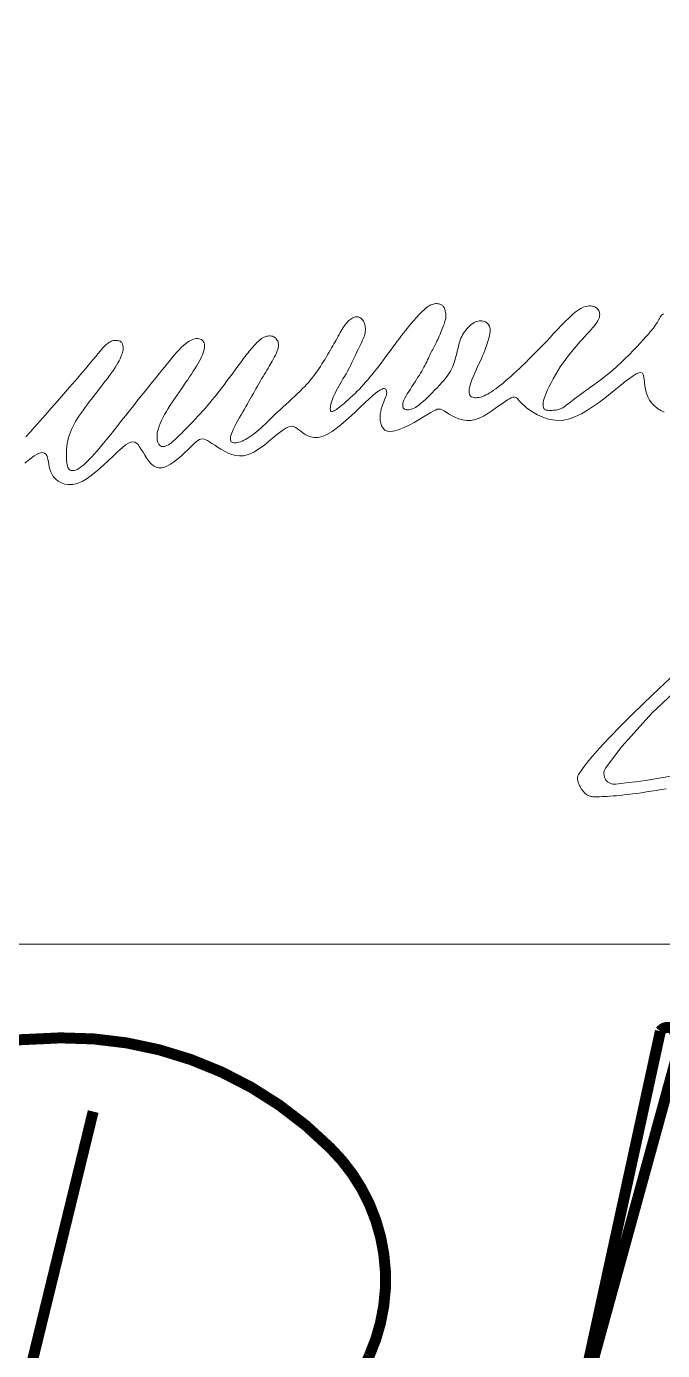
# Model space of a CAD drawing. Header units: millimetres. Extents: x 0 to 571985, y 0 to 2066666.
# Drawn here: x 568794.93 to 568798.95, y 2064818.01 to 2064826.38 of the extents above; entities that cross this region are included whole.
import ezdxf
from ezdxf.xclip import XClip

# ---------------------------------------------------------------- set-up
doc = ezdxf.new("R2010")
doc.units = ezdxf.units.MM
for name, pattern in [('ACAD_ISO10W100', [18.5, 12, -3, 0.5, -3]), ('CENTER', [3, 1.5, -0.5, 0.5, -0.5]), ('CENTER2', [1.125, 0.75, -0.125, 0.125, -0.125]), ('HIDDEN', [0.75, 0.5, -0.25]), ('Xref Grid A16$0$CENTER2', [1.125, 0.75, -0.125, 0.125, -0.125])]:
    doc.linetypes.add(name, pattern=pattern)
for name, color, linetype, lineweight in [('A-DIM', 251, 'Continuous', 15), ('A-KY HIEU', 34, 'Continuous', 20), ('A-TEXT', 7, 'Continuous', 18), ('boDnv', 54, 'Continuous', 25), ('E- RANH GIOI', 1, 'CENTER', 13)]:
    doc.layers.add(name, color=color, linetype=linetype, lineweight=lineweight)
for name, color, linetype in [('BoThamCo', 94, 'Continuous'), ('CDC.01.AXIS', 160, 'CENTER2'), ('ChiaLo', 128, 'CENTER'), ('datOlienke', 42, 'Continuous'), ('LogDg', 7, 'Continuous'), ('LoLK', 6, 'Continuous'), ('RANHGIOI', 2, 'HIDDEN'), ('TimDg', 222, 'Continuous'), ('ViaHeS', 32, 'Continuous'), ('Xref Grid A16$0$01.AXIS', 160, 'Xref Grid A16$0$CENTER2')]:
    doc.layers.add(name, color=color, linetype=linetype)
doc.styles.add('rms', font='romans.shx', dxfattribs={"width": 0.7, "bigfont": 'vns.shx'})
doc.linetypes.add('ADL', pattern='A,0.125,-0.15,["++",rms,S=0.5,R=0,X=0,Y=-0.2245],-1.35,1.125', length=2.75)

# ---------------------------------------------------------------- blocks, each defined once
blk = doc.blocks.new('dangquang')
for points in [[(-5.728, 0.907), (-5.655, 0.967), (-5.593, 1.012), (-5.543, 1.041), (-5.502, 1.057), (-5.47, 1.061), (-5.445, 1.054), (-5.427, 1.039), (-5.413, 1.018), (-5.403, 0.991), (-5.396, 0.961), (-5.389, 0.928), (-5.383, 0.893), (-5.376, 0.856), (-5.366, 0.819), (-5.353, 0.782), (-5.335, 0.745), (-5.312, 0.71), (-5.282, 0.676), (-5.245, 0.647), (-5.201, 0.622), (-5.152, 0.605), (-5.097, 0.597), (-5.036, 0.599), (-4.971, 0.614), (-4.901, 0.642), (-4.826, 0.686), (-4.749, 0.742), (-4.671, 0.807), (-4.593, 0.876), (-4.518, 0.947), (-4.447, 1.015), (-4.381, 1.077), (-4.323, 1.13), (-4.273, 1.17), (-4.231, 1.198), (-4.195, 1.213), (-4.164, 1.218), (-4.138, 1.213), (-4.113, 1.198), (-4.091, 1.175), (-4.068, 1.144), (-4.044, 1.107), (-4.018, 1.065), (-3.992, 1.021), (-3.963, 0.976), (-3.933, 0.935), (-3.9, 0.898), (-3.866, 0.868), (-3.829, 0.847), (-3.79, 0.838), (-3.749, 0.839), (-3.706, 0.849), (-3.663, 0.867), (-3.619, 0.892), (-3.576, 0.921), (-3.533, 0.954), (-3.491, 0.989), (-3.451, 1.025), (-3.413, 1.061), (-3.377, 1.097), (-3.343, 1.131), (-3.31, 1.162), (-3.28, 1.19), (-3.252, 1.214), (-3.226, 1.233), (-3.203, 1.247), (-3.18, 1.254), (-3.158, 1.257), (-3.136, 1.254), (-3.112, 1.246), (-3.085, 1.233), (-3.056, 1.216), (-3.021, 1.193), (-2.982, 1.167), (-2.939, 1.138), (-2.891, 1.108), (-2.841, 1.079), (-2.788, 1.054), (-2.733, 1.033), (-2.677, 1.018), (-2.622, 1.012), (-2.567, 1.015), (-2.512, 1.028), (-2.458, 1.047), (-2.406, 1.073), (-2.355, 1.104), (-2.305, 1.138), (-2.257, 1.174), (-2.211, 1.211), (-2.167, 1.247), (-2.126, 1.282), (-2.086, 1.315), (-2.049, 1.345), (-2.014, 1.372), (-1.982, 1.396), (-1.952, 1.415), (-1.924, 1.428), (-1.899, 1.437), (-1.876, 1.44), (-1.855, 1.438), (-1.833, 1.432), (-1.811, 1.421), (-1.788, 1.407), (-1.764, 1.39), (-1.736, 1.369), (-1.706, 1.346), (-1.671, 1.323), (-1.633, 1.303), (-1.589, 1.287), (-1.54, 1.278), (-1.486, 1.279), (-1.425, 1.293), (-1.357, 1.321), (-1.283, 1.365), (-1.204, 1.422), (-1.122, 1.489), (-1.039, 1.562), (-0.958, 1.637), (-0.88, 1.711), (-0.809, 1.779), (-0.745, 1.839), (-0.692, 1.887), (-0.648, 1.924), (-0.612, 1.951), (-0.583, 1.969), (-0.56, 1.98), (-0.542, 1.985), (-0.528, 1.985), (-0.517, 1.981), (-0.508, 1.975), (-0.501, 1.967), (-0.496, 1.956), (-0.493, 1.943), (-0.492, 1.928), (-0.493, 1.911), (-0.497, 1.892), (-0.504, 1.871), (-0.513, 1.847), (-0.524, 1.821), (-0.536, 1.793), (-0.548, 1.763), (-0.56, 1.73), (-0.571, 1.694), (-0.579, 1.656), (-0.585, 1.615), (-0.588, 1.572), (-0.586, 1.528), (-0.579, 1.485), (-0.566, 1.446), (-0.546, 1.412), (-0.518, 1.386), (-0.481, 1.37), (-0.434, 1.365), (-0.377, 1.374), (-0.311, 1.394), (-0.241, 1.423), (-0.168, 1.458), (-0.095, 1.497), (-0.024, 1.537), (0.041, 1.576), (0.097, 1.61), (0.144, 1.639), (0.182, 1.661), (0.213, 1.676), (0.239, 1.686), (0.263, 1.689), (0.286, 1.686), (0.31, 1.677), (0.339, 1.662), (0.372, 1.642), (0.411, 1.618), (0.454, 1.593), (0.502, 1.569), (0.553, 1.547), (0.608, 1.532), (0.665, 1.523), (0.725, 1.524), (0.786, 1.537), (0.848, 1.559), (0.91, 1.589), (0.971, 1.624), (1.029, 1.662), (1.084, 1.701), (1.136, 1.739), (1.182, 1.772), (1.222, 1.801), (1.256, 1.823), (1.285, 1.84), (1.31, 1.853), (1.331, 1.86), (1.349, 1.864), (1.364, 1.863), (1.377, 1.859), (1.388, 1.852), (1.399, 1.842), (1.411, 1.828), (1.426, 1.811), (1.444, 1.791), (1.467, 1.767), (1.496, 1.74), (1.532, 1.709), (1.577, 1.675), (1.63, 1.64), (1.691, 1.606), (1.757, 1.575), (1.829, 1.55), (1.906, 1.533), (1.986, 1.525), (2.069, 1.53), (2.154, 1.549), (2.241, 1.581), (2.328, 1.623), (2.415, 1.673), (2.502, 1.73), (2.586, 1.79), (2.669, 1.853), (2.748, 1.916), (2.824, 1.977), (2.895, 2.035), (2.96, 2.087), (3.02, 2.133), (3.074, 2.171), (3.12, 2.199), (3.158, 2.216), (3.187, 2.22), (3.208, 2.211), (3.221, 2.19), (3.229, 2.158), (3.234, 2.118), (3.238, 2.073), (3.243, 2.023), (3.251, 1.971), (3.265, 1.919), (3.285, 1.868), (3.312, 1.82), (3.345, 1.776), (3.384, 1.735), (3.427, 1.699), (3.474, 1.668), (3.524, 1.643)], [(3.691, -2.128), (3.446, -2.358), (3.227, -2.568), (3.036, -2.754), (2.876, -2.914), (2.744, -3.049), (2.637, -3.162), (2.551, -3.256), (2.485, -3.332), (2.434, -3.393), (2.394, -3.443), (2.364, -3.483), (2.339, -3.517), (2.32, -3.544), (2.305, -3.566), (2.293, -3.583), (2.285, -3.598), (2.279, -3.609), (2.275, -3.619), (2.272, -3.627), (2.27, -3.635), (2.269, -3.643), (2.269, -3.651), (2.269, -3.659), (2.27, -3.667), (2.271, -3.675), (2.272, -3.684), (2.274, -3.692), (2.277, -3.702), (2.28, -3.711), (2.283, -3.721), (2.287, -3.732), (2.291, -3.742), (2.295, -3.752), (2.3, -3.763), (2.305, -3.773), (2.31, -3.783), (2.316, -3.793), (2.322, -3.803), (2.328, -3.812), (2.335, -3.822), (2.342, -3.831), (2.35, -3.84), (2.358, -3.849), (2.366, -3.858), (2.375, -3.867), (2.384, -3.876), (2.394, -3.884), (2.404, -3.891), (2.415, -3.898), (2.427, -3.904), (2.439, -3.909), (2.451, -3.913), (2.465, -3.916), (2.48, -3.918), (2.496, -3.919), (2.515, -3.92), (2.537, -3.92), (2.561, -3.92), (2.589, -3.919), (2.621, -3.918), (2.656, -3.917), (2.696, -3.915), (2.738, -3.912), (2.785, -3.909), (2.834, -3.905), (2.887, -3.9), (2.944, -3.894), (3.003, -3.888), (3.065, -3.88), (3.13, -3.871), (3.197, -3.861), (3.265, -3.851), (3.335, -3.84), (3.406, -3.828), (3.478, -3.816), (3.551, -3.804)], [(3.511, 3.07), (3.497, 3.059), (3.484, 3.047), (3.473, 3.033), (3.463, 3.018), (3.453, 3.002), (3.444, 2.985), (3.434, 2.967), (3.424, 2.947), (3.412, 2.927), (3.399, 2.907), (3.384, 2.885), (3.367, 2.861), (3.346, 2.834), (3.321, 2.805), (3.293, 2.771), (3.259, 2.734), (3.221, 2.691), (3.177, 2.643), (3.128, 2.591), (3.075, 2.536), (3.019, 2.479), (2.96, 2.421), (2.901, 2.363), (2.84, 2.308), (2.781, 2.254), (2.722, 2.205), (2.666, 2.159), (2.61, 2.117), (2.557, 2.077), (2.507, 2.041), (2.458, 2.006), (2.412, 1.974), (2.369, 1.944), (2.33, 1.915), (2.293, 1.888), (2.259, 1.862), (2.227, 1.837), (2.198, 1.815), (2.172, 1.794), (2.148, 1.776), (2.126, 1.759), (2.107, 1.744), (2.089, 1.731), (2.072, 1.719), (2.056, 1.709), (2.041, 1.701), (2.025, 1.694), (2.01, 1.688), (1.994, 1.683), (1.976, 1.679), (1.958, 1.676), (1.94, 1.674), (1.921, 1.672), (1.903, 1.671), (1.885, 1.671), (1.868, 1.671), (1.852, 1.671), (1.837, 1.672), (1.824, 1.673), (1.812, 1.676), (1.802, 1.679), (1.793, 1.684), (1.786, 1.691), (1.78, 1.7), (1.775, 1.711), (1.772, 1.725), (1.77, 1.742), (1.771, 1.762), (1.774, 1.786), (1.779, 1.813), (1.788, 1.845), (1.8, 1.881), (1.816, 1.922), (1.835, 1.967), (1.859, 2.017), (1.886, 2.07), (1.915, 2.126), (1.948, 2.183), (1.983, 2.241), (2.02, 2.299), (2.059, 2.357), (2.099, 2.413), (2.14, 2.467), (2.182, 2.519), (2.223, 2.569), (2.264, 2.616), (2.304, 2.661), (2.341, 2.703), (2.377, 2.742), (2.41, 2.778), (2.44, 2.812), (2.467, 2.842), (2.492, 2.87), (2.513, 2.896), (2.532, 2.921), (2.548, 2.943), (2.562, 2.965), (2.572, 2.985), (2.58, 3.004), (2.586, 3.022), (2.589, 3.039), (2.59, 3.056), (2.589, 3.071), (2.586, 3.086), (2.581, 3.1), (2.575, 3.114), (2.567, 3.127), (2.558, 3.139), (2.547, 3.15), (2.534, 3.159), (2.519, 3.168), (2.502, 3.175), (2.483, 3.18), (2.461, 3.183), (2.438, 3.183), (2.412, 3.18), (2.383, 3.174), (2.351, 3.162), (2.316, 3.144), (2.278, 3.121), (2.236, 3.09), (2.19, 3.052), (2.141, 3.007), (2.09, 2.956), (2.037, 2.902), (1.983, 2.845), (1.928, 2.786), (1.873, 2.727), (1.818, 2.669), (1.765, 2.613), (1.714, 2.559), (1.663, 2.507), (1.614, 2.458), (1.566, 2.41), (1.519, 2.364), (1.473, 2.32), (1.428, 2.278), (1.385, 2.237), (1.343, 2.198), (1.302, 2.161), (1.262, 2.126), (1.224, 2.093), (1.187, 2.062), (1.152, 2.034), (1.118, 2.007), (1.086, 1.983), (1.055, 1.961), (1.025, 1.941), (0.997, 1.923), (0.97, 1.907), (0.944, 1.894), (0.918, 1.882), (0.893, 1.872), (0.869, 1.864), (0.846, 1.859), (0.823, 1.855), (0.802, 1.853), (0.782, 1.853), (0.764, 1.856), (0.748, 1.861), (0.733, 1.868), (0.722, 1.878), (0.712, 1.891), (0.705, 1.906), (0.701, 1.925), (0.7, 1.946), (0.701, 1.972), (0.707, 2.001), (0.715, 2.034), (0.727, 2.071), (0.741, 2.111), (0.759, 2.154), (0.777, 2.199), (0.797, 2.245), (0.818, 2.291), (0.838, 2.336), (0.858, 2.38), (0.877, 2.422), (0.894, 2.462), (0.911, 2.501), (0.926, 2.537), (0.939, 2.572), (0.952, 2.606), (0.963, 2.638), (0.973, 2.669), (0.982, 2.699), (0.99, 2.728), (0.996, 2.755), (1, 2.781), (1.003, 2.806), (1.004, 2.829), (1.003, 2.851), (0.999, 2.871), (0.993, 2.889), (0.985, 2.905), (0.975, 2.919), (0.963, 2.932), (0.95, 2.942), (0.935, 2.951), (0.919, 2.958), (0.903, 2.963), (0.886, 2.966), (0.868, 2.968), (0.849, 2.967), (0.831, 2.964), (0.811, 2.959), (0.792, 2.951), (0.772, 2.941), (0.752, 2.929), (0.731, 2.913), (0.711, 2.896), (0.691, 2.876), (0.672, 2.855), (0.653, 2.833), (0.636, 2.81), (0.62, 2.786), (0.606, 2.762), (0.593, 2.738), (0.582, 2.714), (0.573, 2.691), (0.565, 2.667), (0.558, 2.644), (0.552, 2.62), (0.546, 2.596), (0.54, 2.572), (0.534, 2.548), (0.528, 2.524), (0.522, 2.499), (0.516, 2.474), (0.509, 2.449), (0.502, 2.424), (0.495, 2.399), (0.487, 2.373), (0.478, 2.348), (0.469, 2.322), (0.458, 2.295), (0.445, 2.268), (0.43, 2.239), (0.412, 2.21), (0.391, 2.178), (0.367, 2.145), (0.338, 2.11), (0.307, 2.073), (0.273, 2.036), (0.238, 1.998), (0.201, 1.961), (0.166, 1.925), (0.131, 1.891), (0.098, 1.859), (0.067, 1.83), (0.039, 1.804), (0.013, 1.781), (-0.012, 1.76), (-0.034, 1.742), (-0.056, 1.727), (-0.077, 1.713), (-0.097, 1.702), (-0.117, 1.693), (-0.137, 1.687), (-0.155, 1.682), (-0.173, 1.679), (-0.19, 1.679), (-0.206, 1.68), (-0.22, 1.684), (-0.233, 1.69), (-0.243, 1.697), (-0.252, 1.707), (-0.258, 1.72), (-0.261, 1.735), (-0.261, 1.752), (-0.259, 1.772), (-0.253, 1.794), (-0.243, 1.82), (-0.23, 1.848), (-0.213, 1.879), (-0.194, 1.911), (-0.173, 1.945), (-0.15, 1.98), (-0.127, 2.015), (-0.104, 2.05), (-0.081, 2.084), (-0.06, 2.117), (-0.04, 2.149), (-0.02, 2.18), (-0.002, 2.21), (0.015, 2.239), (0.031, 2.267), (0.046, 2.295), (0.06, 2.322), (0.074, 2.348), (0.087, 2.375), (0.099, 2.4), (0.111, 2.425), (0.122, 2.449), (0.133, 2.472), (0.143, 2.494), (0.153, 2.514), (0.163, 2.534), (0.173, 2.553), (0.183, 2.572), (0.193, 2.59), (0.204, 2.609), (0.214, 2.629), (0.224, 2.649), (0.235, 2.672), (0.246, 2.696), (0.257, 2.721), (0.269, 2.747), (0.28, 2.774), (0.291, 2.801), (0.302, 2.827), (0.312, 2.853), (0.322, 2.876), (0.33, 2.899), (0.338, 2.919), (0.345, 2.938), (0.351, 2.957), (0.356, 2.974), (0.36, 2.99), (0.363, 3.007), (0.365, 3.023), (0.365, 3.039), (0.364, 3.056), (0.362, 3.072), (0.36, 3.088), (0.356, 3.103), (0.352, 3.118), (0.347, 3.132), (0.342, 3.145), (0.337, 3.157), (0.331, 3.167), (0.324, 3.177), (0.317, 3.185), (0.308, 3.193), (0.299, 3.199), (0.288, 3.204), (0.276, 3.208), (0.263, 3.212), (0.249, 3.214), (0.233, 3.215), (0.217, 3.215), (0.2, 3.213), (0.183, 3.21), (0.165, 3.205), (0.148, 3.198), (0.131, 3.19), (0.114, 3.179), (0.097, 3.167), (0.08, 3.154), (0.062, 3.139), (0.045, 3.123), (0.027, 3.106), (0.008, 3.087), (-0.011, 3.068), (-0.031, 3.048), (-0.051, 3.026), (-0.073, 3.003), (-0.095, 2.978), (-0.118, 2.952), (-0.142, 2.924), (-0.167, 2.894), (-0.193, 2.861), (-0.22, 2.827), (-0.249, 2.79), (-0.278, 2.752), (-0.308, 2.712), (-0.339, 2.671), (-0.371, 2.628), (-0.403, 2.584), (-0.437, 2.539), (-0.471, 2.494), (-0.505, 2.448), (-0.54, 2.402), (-0.574, 2.356), (-0.608, 2.312), (-0.642, 2.269), (-0.675, 2.227), (-0.706, 2.187), (-0.737, 2.149), (-0.767, 2.113), (-0.797, 2.078), (-0.827, 2.044), (-0.857, 2.012), (-0.887, 1.98), (-0.918, 1.948), (-0.949, 1.917), (-0.981, 1.887), (-1.014, 1.857), (-1.045, 1.829), (-1.076, 1.802), (-1.105, 1.776), (-1.133, 1.753), (-1.159, 1.732), (-1.182, 1.713), (-1.203, 1.697), (-1.221, 1.684), (-1.238, 1.672), (-1.252, 1.664), (-1.265, 1.658), (-1.276, 1.654), (-1.285, 1.654), (-1.293, 1.655), (-1.299, 1.659), (-1.304, 1.666), (-1.308, 1.675), (-1.309, 1.687), (-1.31, 1.701), (-1.308, 1.718), (-1.305, 1.736), (-1.301, 1.757), (-1.294, 1.78), (-1.287, 1.805), (-1.277, 1.832), (-1.266, 1.861), (-1.253, 1.89), (-1.239, 1.921), (-1.223, 1.953), (-1.206, 1.986), (-1.187, 2.019), (-1.167, 2.053), (-1.146, 2.089), (-1.125, 2.125), (-1.103, 2.162), (-1.081, 2.2), (-1.06, 2.24), (-1.038, 2.28), (-1.017, 2.321), (-0.997, 2.362), (-0.978, 2.402), (-0.959, 2.442), (-0.94, 2.48), (-0.923, 2.517), (-0.907, 2.551), (-0.891, 2.582), (-0.877, 2.611), (-0.864, 2.637), (-0.851, 2.662), (-0.841, 2.685), (-0.831, 2.707), (-0.822, 2.729), (-0.815, 2.75), (-0.81, 2.771), (-0.805, 2.792), (-0.803, 2.813), (-0.801, 2.833), (-0.801, 2.854), (-0.802, 2.873), (-0.805, 2.892), (-0.809, 2.91), (-0.814, 2.928), (-0.821, 2.944), (-0.829, 2.96), (-0.838, 2.974), (-0.848, 2.987), (-0.858, 2.998), (-0.869, 3.007), (-0.881, 3.014), (-0.893, 3.02), (-0.906, 3.023), (-0.919, 3.025), (-0.932, 3.024), (-0.945, 3.023), (-0.958, 3.019), (-0.972, 3.014), (-0.985, 3.008), (-0.999, 3.001), (-1.012, 2.992), (-1.026, 2.982), (-1.04, 2.971), (-1.053, 2.958), (-1.067, 2.943), (-1.081, 2.927), (-1.095, 2.909), (-1.109, 2.889), (-1.123, 2.868), (-1.137, 2.845), (-1.151, 2.821), (-1.166, 2.796), (-1.18, 2.77), (-1.195, 2.743), (-1.21, 2.716), (-1.225, 2.689), (-1.24, 2.661), (-1.256, 2.633), (-1.272, 2.605), (-1.289, 2.575), (-1.306, 2.545), (-1.324, 2.514), (-1.344, 2.482), (-1.364, 2.448), (-1.385, 2.413), (-1.407, 2.378), (-1.429, 2.343), (-1.452, 2.307), (-1.475, 2.272), (-1.499, 2.238), (-1.522, 2.204), (-1.546, 2.172), (-1.57, 2.141), (-1.594, 2.111), (-1.62, 2.08), (-1.648, 2.049), (-1.677, 2.018), (-1.709, 1.985), (-1.744, 1.95), (-1.783, 1.914), (-1.823, 1.875), (-1.866, 1.836), (-1.91, 1.796), (-1.954, 1.755), (-1.998, 1.715), (-2.041, 1.676), (-2.081, 1.638), (-2.12, 1.601), (-2.156, 1.566), (-2.19, 1.533), (-2.222, 1.501), (-2.253, 1.471), (-2.283, 1.442), (-2.313, 1.415), (-2.341, 1.389), (-2.37, 1.365), (-2.399, 1.342), (-2.427, 1.32), (-2.455, 1.301), (-2.483, 1.282), (-2.51, 1.266), (-2.536, 1.251), (-2.561, 1.238), (-2.586, 1.227), (-2.609, 1.217), (-2.631, 1.21), (-2.652, 1.205), (-2.671, 1.201), (-2.689, 1.2), (-2.705, 1.201), (-2.719, 1.204), (-2.731, 1.21), (-2.741, 1.218), (-2.748, 1.229), (-2.753, 1.243), (-2.754, 1.26), (-2.753, 1.281), (-2.747, 1.305), (-2.739, 1.333), (-2.726, 1.366), (-2.709, 1.402), (-2.69, 1.441), (-2.669, 1.481), (-2.646, 1.523), (-2.623, 1.566), (-2.599, 1.608), (-2.575, 1.65), (-2.552, 1.69), (-2.53, 1.728), (-2.509, 1.766), (-2.488, 1.803), (-2.467, 1.839), (-2.447, 1.874), (-2.426, 1.91), (-2.406, 1.946), (-2.385, 1.982), (-2.364, 2.019), (-2.343, 2.055), (-2.322, 2.091), (-2.302, 2.126), (-2.282, 2.16), (-2.262, 2.194), (-2.244, 2.225), (-2.226, 2.255), (-2.209, 2.283), (-2.194, 2.31), (-2.179, 2.335), (-2.165, 2.359), (-2.152, 2.381), (-2.14, 2.402), (-2.129, 2.421), (-2.119, 2.439), (-2.11, 2.456), (-2.102, 2.472), (-2.094, 2.487), (-2.087, 2.502), (-2.081, 2.516), (-2.076, 2.53), (-2.071, 2.544), (-2.067, 2.558), (-2.064, 2.572), (-2.061, 2.586), (-2.06, 2.6), (-2.059, 2.615), (-2.06, 2.629), (-2.062, 2.643), (-2.065, 2.657), (-2.07, 2.671), (-2.077, 2.684), (-2.085, 2.697), (-2.094, 2.709), (-2.105, 2.72), (-2.117, 2.729), (-2.13, 2.737), (-2.144, 2.743), (-2.16, 2.747), (-2.177, 2.749), (-2.194, 2.749), (-2.212, 2.747), (-2.23, 2.743), (-2.249, 2.737), (-2.267, 2.729), (-2.285, 2.72), (-2.303, 2.709), (-2.32, 2.696), (-2.337, 2.683), (-2.353, 2.668), (-2.37, 2.653), (-2.386, 2.636), (-2.401, 2.62), (-2.417, 2.603), (-2.432, 2.586), (-2.447, 2.568), (-2.464, 2.549), (-2.481, 2.528), (-2.499, 2.505), (-2.52, 2.479), (-2.543, 2.45), (-2.568, 2.416), (-2.596, 2.378), (-2.627, 2.336), (-2.66, 2.292), (-2.695, 2.244), (-2.731, 2.195), (-2.768, 2.146), (-2.805, 2.096), (-2.841, 2.047), (-2.877, 1.999), (-2.913, 1.953), (-2.948, 1.908), (-2.983, 1.864), (-3.018, 1.821), (-3.052, 1.779), (-3.087, 1.739), (-3.121, 1.699), (-3.156, 1.66), (-3.191, 1.622), (-3.226, 1.585), (-3.26, 1.548), (-3.295, 1.512), (-3.329, 1.477), (-3.362, 1.443), (-3.395, 1.409), (-3.427, 1.375), (-3.459, 1.343), (-3.49, 1.312), (-3.519, 1.283), (-3.548, 1.255), (-3.576, 1.23), (-3.602, 1.208), (-3.628, 1.189), (-3.652, 1.174), (-3.674, 1.162), (-3.696, 1.153), (-3.715, 1.149), (-3.734, 1.148), (-3.75, 1.15), (-3.766, 1.157), (-3.779, 1.167), (-3.791, 1.182), (-3.8, 1.199), (-3.808, 1.221), (-3.813, 1.245), (-3.816, 1.272), (-3.816, 1.302), (-3.813, 1.334), (-3.807, 1.368), (-3.797, 1.405), (-3.785, 1.442), (-3.769, 1.482), (-3.751, 1.523), (-3.73, 1.565), (-3.707, 1.609), (-3.681, 1.653), (-3.654, 1.699), (-3.624, 1.746), (-3.594, 1.793), (-3.562, 1.84), (-3.529, 1.888), (-3.497, 1.935), (-3.464, 1.982), (-3.432, 2.027), (-3.402, 2.072), (-3.372, 2.115), (-3.344, 2.156), (-3.317, 2.197), (-3.292, 2.236), (-3.268, 2.273), (-3.246, 2.31), (-3.226, 2.345), (-3.207, 2.379), (-3.189, 2.412), (-3.174, 2.444), (-3.16, 2.475), (-3.149, 2.504), (-3.14, 2.532), (-3.133, 2.558), (-3.129, 2.582), (-3.128, 2.605), (-3.129, 2.625), (-3.133, 2.644), (-3.14, 2.66), (-3.149, 2.674), (-3.161, 2.686), (-3.175, 2.695), (-3.19, 2.703), (-3.208, 2.707), (-3.228, 2.709), (-3.249, 2.709), (-3.272, 2.705), (-3.296, 2.698), (-3.322, 2.688), (-3.349, 2.674), (-3.376, 2.657), (-3.405, 2.635), (-3.435, 2.61), (-3.466, 2.58), (-3.498, 2.547), (-3.532, 2.509), (-3.567, 2.468), (-3.605, 2.423), (-3.645, 2.374), (-3.687, 2.322), (-3.732, 2.267), (-3.78, 2.208), (-3.83, 2.147), (-3.881, 2.083), (-3.935, 2.018), (-3.989, 1.95), (-4.045, 1.88), (-4.102, 1.81), (-4.159, 1.738), (-4.216, 1.666), (-4.272, 1.594), (-4.329, 1.523), (-4.384, 1.453), (-4.438, 1.384), (-4.491, 1.319), (-4.541, 1.256), (-4.59, 1.197), (-4.636, 1.141), (-4.68, 1.089), (-4.721, 1.041), (-4.761, 0.998), (-4.798, 0.958), (-4.833, 0.924), (-4.865, 0.893), (-4.895, 0.868), (-4.923, 0.847), (-4.949, 0.83), (-4.972, 0.817), (-4.994, 0.808), (-5.013, 0.802), (-5.031, 0.799), (-5.048, 0.799), (-5.062, 0.802), (-5.075, 0.808), (-5.086, 0.816), (-5.096, 0.828), (-5.105, 0.843), (-5.112, 0.863), (-5.118, 0.886), (-5.122, 0.914), (-5.126, 0.946), (-5.128, 0.981), (-5.128, 1.02), (-5.128, 1.062), (-5.125, 1.104), (-5.121, 1.148), (-5.115, 1.192), (-5.106, 1.235), (-5.096, 1.276), (-5.084, 1.317), (-5.07, 1.356), (-5.054, 1.395), (-5.036, 1.434), (-5.016, 1.472), (-4.994, 1.51), (-4.971, 1.548), (-4.946, 1.587), (-4.92, 1.626), (-4.892, 1.665), (-4.863, 1.706), (-4.832, 1.746), (-4.801, 1.788), (-4.769, 1.83), (-4.735, 1.873), (-4.701, 1.916), (-4.667, 1.96), (-4.633, 2.004), (-4.599, 2.048), (-4.566, 2.092), (-4.534, 2.134), (-4.503, 2.176), (-4.475, 2.216), (-4.448, 2.255), (-4.424, 2.291), (-4.403, 2.326), (-4.383, 2.359), (-4.366, 2.39), (-4.351, 2.419), (-4.339, 2.445), (-4.328, 2.469), (-4.32, 2.49), (-4.314, 2.51), (-4.31, 2.527), (-4.307, 2.542), (-4.306, 2.557), (-4.306, 2.57), (-4.306, 2.582), (-4.308, 2.593), (-4.309, 2.604), (-4.311, 2.614), (-4.314, 2.624), (-4.317, 2.634), (-4.322, 2.643), (-4.327, 2.651), (-4.334, 2.658), (-4.342, 2.665), (-4.352, 2.67), (-4.362, 2.675), (-4.374, 2.679), (-4.387, 2.682), (-4.401, 2.683), (-4.415, 2.684), (-4.43, 2.683), (-4.445, 2.681), (-4.46, 2.677), (-4.476, 2.672), (-4.491, 2.665), (-4.507, 2.656), (-4.524, 2.645), (-4.54, 2.632), (-4.558, 2.617), (-4.576, 2.599), (-4.595, 2.579), (-4.615, 2.555), (-4.639, 2.527), (-4.668, 2.493), (-4.702, 2.451), (-4.743, 2.401), (-4.792, 2.342), (-4.851, 2.273), (-4.92, 2.193), (-4.997, 2.103), (-5.081, 2.007), (-5.168, 1.907), (-5.257, 1.805), (-5.346, 1.704), (-5.432, 1.607), (-5.513, 1.515), (-5.586, 1.432), (-5.654, 1.356), (-5.716, 1.286)]]:
    blk.add_lwpolyline(points)
blk.add_lwpolyline([(2.912, -3.194), (3.349, -2.707), (4.117, -1.989), (5.881, -0.568), (8.63, 1.444), (8.84, 1.623), (9.232, 1.706), (9.872, 2.065, 0.035434), (10.13, 2.011, -0.238945), (11.646, 1.075, -0.315725), (10.582, -0.731, -0.055454), (7.435, -2.432, 0.007544), (5.063, -3.231, -0.05888), (2.824, -3.737, -0.635797), (2.673, -3.507)], format="xyb", close=True)
blk = doc.blocks.new('cky a khanh')
at = {"const_width": 12}
blk.add_lwpolyline([(0, 0), (-111.5, -457.3), (-137.5, -564), (-196.7, -861.6), (-199.2, -880.6), (-186.5, -873.7), (-179.6, -775.6, -0.159444), (-637, -580.5, -0.254994), (-687.2, -367.2, -0.211053), (-412.8, -19.9, -0.128827), (-35.8, 80.5, -0.202824), (258.9, -39.6, -0.314739), (301.7, -266.7, -0.238263), (-34.1, -575.3, -0.194715), (-332.2, -591.9, -0.407273), (-393.5, -462.3, -0.23522), (-253.6, -366.3, -0.122237), (-92.1, -377.6, -0.150645), (86.5, -516.5), (168, -632), (252.6, -724.3, 0.300479), (352.1, -724.3, 0.146899), (479.6, -514.2), (637.4, 59.4, 0.145963), (634.4, 89.4, 0.443861), (619.8, 87.9), (508, -425.5), (455, -714.1, -0.604131), (440, -703.9), (514.8, -486.8, -0.694987), (529.4, -491.1, 0.116033), (507, -547.7, 0.11841), (496.8, -690.9, 0.126138), (567.9, -593.2, 0.014971), (610.8, -497.8, 0.758818), (593.4, -488.9, 0.081744), (567.9, -593.2, 0.043618), (568.9, -666.2, 0.560191), (590, -666.2, 0.092156), (669.5, -502.3), (728.3, -316.1), (806.4, -68.2, 0.145214), (816.9, 46.7, 0.68409), (807.9, 49.1, 0.11679), (767.4, -0.7, 0.013375), (722.8, -196.1), (686.9, -447.4), (682.4, -629.3, 0.199207), (690.7, -663.4, 0.103104), (710.3, -682.5, 0.219077), (740.3, -649.9), (774.9, -580.3, 0.581339), (766.2, -565.8, 0.380063), (758.3, -570.2), (764.7, -691, 0.132908), (802.8, -736.3, 0.198054), (868.1, -736.3, 0.098218), (953.1, -555), (989, -437.8), (1001.9, -356.5), (1007.6, -315.6), (997, -298.4)], format="xyb", dxfattribs=at)
blk = doc.blocks.new('A$C33BC4D2A')
at = {"layer": 'A-KY HIEU', "color": 0}
blk.add_line((353.662, -192.813), (414.985, -192.813), dxfattribs=at)
at = {"layer": 'A-TEXT'}
for name, p, xscale, yscale, zscale in [('dangquang', (400.264, -188.141), 0.7716810816000003, 0.7716810816000003, 0.7716810816000003), ('cky a khanh', (396.606, -194.681), 0.0102204, 0.0102204, 0.0102204)]:
    blk.add_blockref(name, p, dxfattribs=dict(at, xscale=xscale, yscale=yscale, zscale=zscale))
blk = doc.blocks.new('NEN')
at = {"layer": 'boDnv', "color": 10, "linetype": 'ADL', "ltscale": 0.25}
for points in [[(348.4843, 150.3376), (305.7796, 227.7984), (296.9891, 230.4325), (285.105, 224.1745), (143.1127, 162.2823), (141.0589, 156.6205), (188.7917, 61.183), (194.5775, 59.3994), (346.7594, 144.3161)], [(116.6626, 150.753), (122.7328, 148.5511), (135.8066, 122.4112), (133.7528, 116.7494), (-8.1294, 54.905), (-13.6491, 57.26), (-23.7628, 84.6935), (-21.2207, 90.6517)], [(156.6716, 80.6935), (146.0258, 101.9789), (139.9556, 104.1809), (-3.2035, 41.78), (-5.7456, 35.8217), (2.4901, 13.4824), (8.0098, 11.1274), (154.6178, 75.0317)], [(183.1001, -44.0005), (207.0844, -30.0465), (208.9432, -23.8188), (166.8908, 60.2612), (160.8206, 62.4632), (135.4051, 51.385), (133.3513, 45.7232), (177.3712, -42.2906)]]:
    blk.add_lwpolyline(points, close=True, dxfattribs=at)
at = {"layer": 'BoThamCo'}
blk.add_lwpolyline([(349.5593, 150.4589), (306.4581, 228.6391), (296.8847, 231.5077), (284.6716, 225.0765), (142.3192, 163.0272), (139.9723, 156.5575), (188.0886, 60.3533), (194.6915, 58.3178), (347.607, 143.6439)], close=True, dxfattribs=at)
at = {"layer": 'ChiaLo', "ltscale": 5}
blk.add_line((142.2149, 68.5346), (128.3976, 100.2338), dxfattribs=at)
for points in [[(152.1201, 92.0293), (-2.6606, 24.5627)], [(196.2287, -37.5192), (148.3876, 58.1347)]]:
    blk.add_lwpolyline(points, dxfattribs=at)
at = {"layer": 'datOlienke'}
for points in [[(116.6287, 151.8291), (123.4488, 149.3551), (136.8932, 122.4741), (134.5463, 116.0044), (-8.1252, 53.816), (-14.4382, 56.5095), (-24.8385, 84.7204), (-21.9846, 91.4097)], [(157.7582, 80.7565), (146.7417, 102.783), (139.9216, 105.257), (-3.9674, 42.5379), (-6.8213, 35.8487), (1.701, 12.7319), (8.014, 10.0384), (155.4113, 74.2867)], [(183.2288, -45.0825), (207.9295, -30.7118), (210.0146, -23.7255), (167.6067, 61.0653), (160.7866, 63.5393), (134.6116, 52.13), (132.2647, 45.6602), (176.6704, -43.1251)]]:
    blk.add_lwpolyline(points, close=True, dxfattribs=at)
at = {"layer": 'LogDg'}
blk.add_lwpolyline([(34.2963, -348.7657, -0.124666), (14.1135, -339.7708, 0.262937), (-5.3311, -336.7709, -0.009345), (-40.9593, -349.4731), (-145.8681, -384.68, 0.405257), (-155.456, -403.2345), (-146.5573, -432.7198), (-158.0455, -436.1869), (-166.5718, -407.9355, 0.423227), (-185.7044, -398.0489), (-272.0774, -427.0352, 0.40652), (-277.1808, -436.9642), (-262.9473, -483.3973), (-271.552, -486.035), (-285.5926, -440.2316, 0.421949), (-295.7866, -434.9919), (-422.26, -477.4358, 0.346831), (-427.6836, -485.7262), (-426.6625, -497.2491, 0.109851), (-417.2095, -527.0454), (-422.3983, -530.058, -0.109851), (-432.639, -497.7787), (-433.1944, -491.5119, 0.484967), (-443.7084, -484.6337), (-484.1993, -498.2223, 0.36701), (-492.2282, -511.5103), (-484.4022, -560.0117), (-490.3256, -560.9674), (-497.4329, -516.9204, 0.457512), (-512.889, -507.3877), (-525.3374, -511.3138, 0.375227), (-533.5538, -524.7953, 0.049445), (-523.2483, -562.1181), (-518.4039, -576.5774), (-525.5153, -578.96), (-530.3067, -564.659, -0.044276), (-540.221, -530.0359, 0.448349), (-555.6136, -520.8625), (-568.8528, -525.0381), (-576.0716, -502.1495), (-552.3906, -494.6807, 0.333336), (-544.0028, -482.9757), (-545.8648, -397.305, 0.120559), (-569.9983, -307.198), (-621.9793, -219.7122, 0.334943), (-635.3588, -214.2393), (-686.931, -227.8546), (-689.8026, -216.9773), (-647.9573, -205.93, 0.498191), (-640.7041, -188.1979), (-654.3785, -165.1834, -0.144979), (-668.8527, -108.0612), (-659.8453, 118.2305, 0.428088), (-671.924, 130.7074), (-689.222, 130.5802), (-689.3047, 141.8299), (-670.344, 141.9693, 0.400474), (-658.4418, 153.4917), (-657.8283, 168.9043), (-656.0598, 189.3738), (-648.5876, 188.7282), (-650.3411, 168.4321), (-650.8886, 154.6782, 0.425345), (-638.9212, 142.2009), (-621.6127, 142.3282, 0.402651), (-609.7072, 153.9405), (-609.3869, 163.8586, -0.019867), (-608.2266, 179.9421), (-606.8005, 192.652), (-600.8379, 191.9829), (-602.2641, 179.273, 0.019867), (-603.39, 163.6649), (-603.6762, 154.802, 0.425871), (-591.5942, 142.415), (-548.3623, 142.7329), (-548.2796, 131.4832), (-592.8867, 131.1552, 0.401789), (-604.791, 119.5785), (-607.7538, 35.5713, -0.005984), (-607.9832, 30.7182, 0.462462), (-599.1771, 22.2871), (-555.3774, 26.8009), (-554.7623, 20.8325), (-603.2421, 15.8364, 0.355613), (-610.3809, 8.6887), (-613.7935, -24.8378, 0.475348), (-605.0146, -33.6058), (-508.2675, -23.6355, 0.016072), (-476.8057, -19.3675, 0.37392), (-470.1383, -11.259), (-470.7046, 9.3479), (-464.7068, 9.5127), (-464.2353, -7.6476, 0.461916), (-454.7467, -15.2876), (-421.5812, -8.9933, 0.020567), (-382.0148, 0.2159), (-299.7637, 22.9628, 0.415004), (-292.7982, 35.2925), (-296.9693, 50.218), (-285.4122, 53.4478), (-281.2178, 38.4391, 0.413423), (-268.9213, 31.4924), (-169.9684, 58.8583, 0.427702), (-164.4961, 69.0523), (-169.6235, 84.7536), (-163.9199, 86.6162), (-158.4793, 69.9557, 0.400853), (-148.7421, 64.7285), (-123.897, 71.5996, 0.437327), (-113.7947, 91.1732), (-114.4623, 93.0131), (-128.5505, 136.1545), (-105.7362, 143.6047), (-91.7688, 100.8334), (-90.91, 98.4664, 0.429754), (-70.9566, 89.7718, 0.001079), (-63.9336, 92.7659, 0.001474), (-62.3421, 93.4541), (-47.5343, 99.9086, 0.386536), (-43.1261, 109.7256), (-48.3015, 125.5737), (-42.5979, 127.4362), (-38.0761, 113.5896, 0.442444), (-27.2748, 108.7394), (111.6175, 169.2805, 0.414214), (115.7545, 179.8107), (109.3613, 194.4779), (114.8615, 196.8753), (121.2547, 182.2081, 0.414214), (131.7849, 178.0711), (252.97, 230.8939), (276.8715, 241.3122), (291.579, 249.0569, 0.419837), (295.2672, 261.3654), (290.95, 269.1962), (301.4588, 274.9898), (306.0578, 266.6478, 0.408717), (318.1356, 263.0311), (326.5464, 267.4639), (332.1477, 256.8363), (324.2328, 252.6557, 0.419466), (320.5546, 240.3524), (397.0924, 101.5227, 0.433643), (408.4135, 98.6486), (440.7865, 119.3861), (444.0229, 114.3338), (410.4277, 92.8135, 0.395048), (407.7371, 82.2147), (451.0562, 3.6394, -0.005576), (472.2194, -35.7814, 0.422017), (490.0659, -41.1182), (502.995, -33.9182), (514.6716, -54.8862), (500.2954, -62.892, 0.404193), (495.0522, -80.1809), (502.5022, -94.711), (491.824, -100.186), (485.0946, -87.0614, 0.424556), (467.192, -81.6404), (316.1644, -165.913), (307.211, -171.1151, 0.396001), (304.075, -181.6109), (326.1472, -225.7423), (318.0978, -229.7681), (296.7264, -187.0378, 0.432664), (285.5523, -183.6992), (178.0716, -246.1476, 0.389772), (174.86, -256.4881), (194.0999, -297.1258), (188.677, -299.6933), (170.2313, -260.7331, 0.439085), (158.9817, -257.2392), (145.4963, -265.0745, -0.013452), (97.7013, -291.1505, 0.262926), (86.8531, -307.5634, -0.162068), (76.0152, -333.8418, 0.270323), (72.3183, -353.6529), (79.9809, -375.0735), (57.3829, -383.1574), (49.7203, -361.7369, 0.270325), (34.2963, -348.7657)], format="xyb", dxfattribs=at)
for points in [[(309.7538, 235.0886, 0.408612), (297.6788, 238.7069), (282.0716, 230.4884), (138.6479, 167.9722, 0.429738), (134.6895, 157.06), (183.9908, 58.4865, 0.427514), (195.044, 55.0791), (351.7109, 142.4984, 0.412716), (354.8186, 153.3468)], [(-6.6533, 51.1849), (136.8738, 113.7463, 0.429738), (140.8322, 124.6584), (126.0501, 154.2138, 0.398858), (115.6985, 157.9689), (-24.4805, 96.8669, 0.397369), (-28.7901, 86.7661), (-17.3561, 55.7513, 0.431261)], [(-1.1677, 12.0488), (-9.5449, 35.2106, -0.395588), (-5.2185, 45.2651), (140.3353, 108.7099, -0.398858), (150.6869, 104.9548), (161.6972, 82.9408, -0.429738), (157.7388, 72.0286), (9.552, 7.4362, -0.433088)], [(133.6611, 54.9883), (161.2003, 66.9922, -0.398858), (171.5519, 63.2372), (214.1339, -21.9016, -0.395833), (211.0019, -32.395), (185.0194, -47.5116, -0.432836), (173.8414, -44.1753), (129.7027, 44.0761, -0.429738)]]:
    blk.add_lwpolyline(points, format="xyb", close=True, dxfattribs=at)
at = {"layer": 'LoLK'}
for points in [[(128.3976, 100.2338), (122.8974, 97.8364), (129.6902, 82.2525), (135.1904, 84.6499)], [(152.1201, 92.0293), (148.5366, 99.1943), (131.9938, 91.9835), (135.1904, 84.6499)], [(135.1904, 84.6499), (129.6902, 82.2525), (136.7147, 66.1371), (142.2149, 68.5346)]]:
    blk.add_lwpolyline(points, close=True, dxfattribs=at)
at = {"layer": 'RANHGIOI', "color": 1, "ltscale": 9, "const_width": 1}
blk.add_lwpolyline([(460.0003, -51.299, 0.006594), (435.293, -5.0509), (303.0785, 234.7692), (284.6716, 225.0765), (-55.9928, 76.586), (-56.8387, 76.2232, -0.005137), (-90.7429, 62.0928), (-377.2169, -17.1329, -0.020567), (-418.225, -26.6776), (-463.4433, -35.2593, -0.021218), (-506.4223, -41.5407), (-623.6381, -53.6203), (-626.4644, -70.8838, 0.128574), (-620.4203, -135.3605), (-615.5048, -148.8597, 0.039408), (-607.1434, -167.1884), (-594.1725, -190.5545), (-547.5696, -259.493, -0.11987), (-522.7038, -326.3975), (-507.9168, -451.947), (-504.475, -473.2773), (-499.2713, -471.6361), (-50.4799, -321.0239, 0.050684), (130.425, -239.1351), (301.3186, -139.8425)], format="xyb", close=True, dxfattribs=at)
at = {"layer": 'TimDg', "linetype": 'ACAD_ISO10W100', "ltscale": 0.75}
blk.add_lwpolyline([(-618.4565, -41.0228), (-507.6525, -29.6039, 0.021218), (-465.6808, -23.4698), (-420.4625, -14.8881, 0.020567), (-380.4155, -5.567), (-94.6072, 73.4746, 0.005041), (-61.5686, 87.2517, 0.001474), (-59.9446, 87.9539), (279.4715, 235.9003), (307.9037, 250.8721)], format="xyb", dxfattribs=at)
for points in [[(335.5485, -254.5993), (124.0987, 168.1756)], [(185.1446, 46.1198), (365.3493, 146.6731)], [(150.0793, 116.2297), (-16.1392, 43.7776)]]:
    blk.add_lwpolyline(points, dxfattribs=at)
at = {"layer": 'ViaHeS', "elevation": 0}
blk.add_lwpolyline([(-483.362, -504.2702), (-441.2103, -490.1242), (-436.0287, -493.5139), (-435.6273, -498.0435, 0.109851), (-424.9928, -531.5643), (-414.6151, -525.539, -0.109851), (-423.6742, -496.9843), (-424.3423, -489.4452), (-420.001, -483.0065), (-295.2486, -441.1402), (-289.043, -444.3299), (-275.8544, -487.3538), (-258.6449, -482.0784), (-271.9724, -438.6011), (-268.6976, -432.2298), (-181.6336, -403.0116), (-172.9748, -407.4859), (-163.7896, -437.9205), (-140.8132, -430.9862), (-150.2112, -399.8466), (-145.5974, -390.918), (-39.0262, -355.1533, 0.008545), (-6.2352, -343.5216, -0.249193), (12.3751, -345.9636, 0.09975), (30.772, -354.1807, -0.256949), (45.2149, -366.9568), (51.7332, -385.1784), (85.6303, -373.0526), (79.1121, -354.8311, -0.256949), (82.1742, -335.7929, 0.136918), (92.6068, -310.438, -0.249193), (103.3078, -295.0173, 0.012659), (148.5106, -270.2624), (162.1573, -262.3334), (168.6201, -264.3406), (185.9656, -300.977), (196.8114, -295.8421), (179.0327, -258.2907), (181.2164, -251.2597), (287.3839, -189.5742), (293.9438, -191.5342), (314.0731, -231.7811), (330.1719, -223.7293), (309.538, -182.4737), (311.6246, -175.4899), (319.1336, -171.1271), (408.2768, -121.3856), (412.2736, -122.5891), (434.351, -165.3213), (442.3469, -161.1902), (420.1369, -118.2014), (421.3796, -114.0743), (470.3346, -86.7577), (479.6411, -89.5758), (486.4849, -102.9235), (507.8413, -91.9735), (500.4991, -77.6537), (503.421, -68.019), (517.5908, -60.1282), (500.0758, -28.6762), (486.9708, -35.9741), (477.6245, -33.1699, 0.0056), (456.3106, 6.5362), (412.3242, 86.3219), (414.1204, 93.3975), (444.832, 113.0707), (439.9774, 120.6491), (409.7658, 101.2963), (403.1416, 102.9779), (327.714, 239.7937), (330.5241, 249.1932), (334.9453, 251.5284), (323.749, 272.7717), (318.9263, 270.2299), (309.3541, 273.0962), (306.7132, 277.8865), (285.6956, 266.2994), (288.1096, 261.9207), (285.2955, 252.5291), (274.2715, 246.7241), (129.3874, 183.5713), (122.8061, 186.157), (117.6116, 198.0741), (106.6112, 193.2791), (111.8057, 181.362), (109.22, 174.7807), (26.3296, 138.65), (-29.8686, 114.154), (-36.0042, 116.9091), (-39.7461, 128.3675), (-51.1533, 124.6424), (-47.0549, 112.0923), (-50.0863, 105.3414), (-75.9214, 94.0802), (-84.5113, 97.9374), (-100.0326, 145.4673), (-134.2541, 134.2919), (-118.6567, 86.5291), (-123.2305, 78.0091), (-150.258, 70.5345), (-156.6293, 73.9548), (-161.0681, 87.5475), (-172.4753, 83.8223), (-168.2073, 70.7528), (-171.4743, 64.6671), (-269.5464, 37.5448), (-275.7113, 41.0275), (-279.6336, 55.0627), (-302.7479, 48.6031), (-298.8431, 34.6303), (-302.3164, 28.4821), (-383.6141, 5.9988, -0.020567), (-422.6999, -3.0985), (-456.2463, -9.4651), (-461.2959, -5.3992), (-461.708, 9.5951), (-473.7035, 9.2655), (-473.239, -7.6368), (-478.0282, -13.4889, -0.015955), (-508.8826, -17.6671), (-606.1469, -27.6907), (-610.6143, -23.2289), (-607.4904, 7.4606), (-602.0104, 12.9475), (-554.4547, 17.8483), (-555.6849, 29.7851), (-600.4478, 25.172), (-605.0434, 29.6452, 0.007073), (-604.7557, 35.4655), (-601.912, 116.0948), (-594.6654, 123.1419), (-548.2208, 123.4834), (-548.4212, 150.7326), (-593.4199, 150.4018), (-600.4926, 157.3496, -0.027886), (-599.2828, 178.9385), (-597.8566, 191.6484), (-609.7818, 192.9865), (-611.2079, 180.2766, 0.019867), (-612.3853, 163.9554), (-612.5974, 157.3894), (-619.8231, 150.3416), (-639.3165, 150.1982), (-646.9981, 158.1331), (-646.5976, 168.196), (-644.8515, 188.4054), (-659.7959, 189.6965), (-661.5718, 169.1404), (-662.0144, 158.0227), (-670.3323, 149.9702), (-689.3635, 149.8302), (-689.1632, 122.5799), (-671.4174, 122.7104), (-663.7358, 114.7756), (-672.5997, -107.9121, 0.144979), (-657.6023, -167.0989), (-644.6869, -188.836), (-648.3354, -197.7557), (-691.8447, -209.2423), (-684.8889, -235.5896), (-633.8603, -222.1178), (-622.0389, -226.9533), (-573.2554, -309.0576, -0.120474), (-549.6139, -397.3865), (-547.8423, -478.902), (-555.298, -489.3064), (-577.8763, -496.4273), (-567.048, -530.7602), (-552.7427, -526.2484), (-543.7132, -531.7187, 0.042979), (-533.8363, -565.9283), (-529.0711, -580.1513), (-514.8481, -575.3861), (-519.7194, -560.8465, -0.045576), (-529.3155, -527.1663), (-523.0054, -516.8696), (-508.2465, -512.2148), (-500.4556, -517.0199), (-493.2873, -561.4453), (-481.4405, -559.5338), (-488.8832, -513.4079), (-483.362, -504.2702)], format="xyb", dxfattribs=at)
at = {"layer": 'ViaHeS'}
for points in [[(284.6716, 225.0765), (142.3192, 163.0272), (139.9723, 156.5575), (188.0886, 60.3533), (194.6915, 58.3178), (347.607, 143.6439), (349.5593, 150.4589), (306.4581, 228.6391), (296.8847, 231.5077)], [(116.6287, 151.8291), (123.4488, 149.3551), (136.8932, 122.4741), (134.5463, 116.0044), (-8.1252, 53.816), (-14.4382, 56.5095), (-24.8385, 84.7204), (-21.9846, 91.4097)], [(157.7582, 80.7565), (146.7417, 102.783), (139.9216, 105.257), (-3.9674, 42.5379), (-6.8213, 35.8487), (1.701, 12.7319), (8.014, 10.0384), (155.4113, 74.2867)], [(183.2288, -45.0825), (207.9295, -30.7118), (210.0146, -23.7255), (167.6067, 61.0653), (160.7866, 63.5393), (134.6116, 52.13), (132.2647, 45.6602), (176.6704, -43.1251)]]:
    blk.add_lwpolyline(points, close=True, dxfattribs=at)
blk = doc.blocks.new('NEN NO1')
at = {"layer": 'datOlienke'}
blk.add_lwpolyline([(4.6844, 4.99), (2.8806, 33.51), (-2.435, 38.5), (-97.2395, 38.5), (-102.503, 33.5069), (-104.0074, 4.9931), (-99.2708, 0), (0, 0)], close=True, dxfattribs=at)
blk = doc.blocks.new('NEN M01')
at = {"layer": 'datOlienke'}
blk.add_lwpolyline([(4.7366, 4.9931), (3.439, 29.5867), (-1.8244, 34.5797), (-158.7885, 34.5797), (-164.0776, 29.5881), (-165.5021, 4.9916), (-160.7912, 0), (0, 0)], close=True, dxfattribs=at)
at = {"layer": 'LoLK'}
for points in [[(-14.3956, 34.5797), (-20.3956, 34.5797), (-20.3956, 17.5797), (-14.3956, 17.5797)], [(4.0725, 17.5797), (3.6504, 25.5797), (-14.3956, 25.5797), (-14.3956, 17.5797)], [(-14.3956, 17.5797), (-20.3956, 17.5797), (-20.3956, 0), (-14.3956, 0)]]:
    blk.add_lwpolyline(points, close=True, dxfattribs=at)
blk = doc.blocks.new('A$C758D662A')
at = {"linetype": 'HIDDEN', "ltscale": 500}
for radius in [300, 200]:
    blk.add_circle((0, 0), radius, dxfattribs=at)
at = {"layer": 'CDC.01.AXIS', "ltscale": 200}
for p, q in [((0, 437), (0, -437)), ((437, 0), (-437, 0))]:
    blk.add_line(p, q, dxfattribs=at)
blk = doc.blocks.new('A16 SAO - 2')
at = {"layer": 'Xref Grid A16$0$01.AXIS', "ltscale": 500}
for p, q in [((5.89, -1.0861), (5.89, -15.3873)), ((0.11, -2.1102), (6, -2.1102)), ((0.11, -6.9102), (5.89, -6.9102))]:
    blk.add_line(p, q, dxfattribs=at)
at = {"xscale": 0.0005, "yscale": 0.0005, "zscale": 0.0005}
for p in [(5.55, -2.1102), (5.55, -6.5502), (5.55, -7.4502)]:
    blk.add_blockref('A$C758D662A', p, dxfattribs=at)
blk = doc.blocks.new('NEN H01')
at = {"layer": 'datOlienke'}
blk.add_lwpolyline([(-2.1104, 40), (3.153, 35.0069), (4.7366, 4.9931), (0, 0), (-155.636, 0), (-160.3469, 4.9916), (-158.6084, 35.0084), (-153.3194, 40)], close=True, dxfattribs=at)

msp = doc.modelspace()

# ---------------------------------------------------------------- block references
at = {"layer": 'E- RANH GIOI', "xscale": 0.5657142857142857, "yscale": 0.5657142857142857, "zscale": 0.5657142857142857}
msp.add_blockref('A$C33BC4D2A', (568570.9838, 2064929.6569, 0.0002), dxfattribs=at)

# ---------------------------------------------------------------- next in the draw order: block references
at = {"layer": 'boDnv', "extrusion": (-2.4685e-06, 4.62064e-06, 1)}
ref = msp.add_blockref('NEN', (568346.9748, 2065358.322, 8.1398), dxfattribs=at)
XClip(ref).set_block_clipping_path([(230.8471072778, -72.8969436616), (422.803739963, 89.5723749669)])

# ---------------------------------------------------------------- next in the draw order: block references
ref = msp.add_blockref('NEN', (568544.9281, 2065197.1545, 8.1387), dxfattribs=at)
XClip(ref).set_block_clipping_path([(32.8938420893, -97.8240763277), (224.8504747745, 64.6452423008)])

# ---------------------------------------------------------------- next in the draw order: block references
ref = msp.add_blockref('NEN', (568483.3795, 2065111.1156, 8.1386), dxfattribs=at)
XClip(ref).set_block_clipping_path([(93.6907124412, -149.492137952), (237.6581869551, -27.6401489815)])

# ---------------------------------------------------------------- next in the draw order: block references
ref = msp.add_blockref('NEN', (568610.5088, 2064760.6862, 8.1373), dxfattribs=at)
XClip(ref).set_block_clipping_path([(-31.4097990375, 3.7274613923), (160.5468336476, 166.1967800197)])

# ---------------------------------------------------------------- next in the draw order: block references
at = {"layer": 'LoLK', "extrusion": (-2.4685e-06, 4.62064e-06, 1)}
ref = msp.add_blockref('NEN NO1', (568787.1769, 2064717.5658, 8.1373), dxfattribs=dict(at, xscale=0.9999476230159845, yscale=0.9999476230159845, zscale=0.9999476230159845, rotation=296.5718179021275))
XClip(ref).set_block_clipping_path([(-134.9838490128, -165.1522391571), (-49.1134590835, 6.5378455142), (-194.4294644797, 79.2173020514), (-280.2998544089, -92.4727826202)])

# ---------------------------------------------------------------- next in the draw order: block references
at = {"layer": 'boDnv', "extrusion": (-2.4685e-06, 4.62064e-06, 1)}
ref = msp.add_blockref('NEN', (568664.6758, 2064734.9584, 8.1363), dxfattribs=at)
XClip(ref).set_block_clipping_path([(-87.407349835, -162.2384400622), (104.5492828501, 0.2308785664)])

# ---------------------------------------------------------------- next in the draw order: block references
at = {"layer": 'A-DIM', "extrusion": (-2.4685e-06, 4.62064e-06, 1)}
ref = msp.add_blockref('A16 SAO - 2', (568794.366, 2064817.2109, 8.1363), dxfattribs=dict(at, xscale=-1, rotation=203.5516717751329))
XClip(ref).set_block_clipping_path([(-296.706057457, 137.3778636681), (-120.7393944981, 214.0791176271), (-55.82056208, 65.1434781975), (-231.787225039, -11.5577757615)])
at = {"layer": 'LoLK', "extrusion": (-2.4685e-06, 4.62064e-06, 1)}
ref = msp.add_blockref('NEN H01', (568799.2221, 2064850.9628, 8.1363), dxfattribs=dict(at, rotation=23.55167177651129))
XClip(ref).set_block_clipping_path([(-314.6440995929, -166.3778637042), (-138.6774366358, -243.0791176674), (-73.7586042141, -94.1434782392), (-249.7252671712, -17.442224276)])
ref = msp.add_blockref('NEN M01', (568820.0871, 2064809.2451, 8.1363), dxfattribs=dict(at, rotation=23.55167177513295))
XClip(ref).set_block_clipping_path([(-317.1016640943, -119.7981181378), (-141.1350011351, -196.4993720967), (-76.216168717, -47.5637326671), (-252.1828316762, 29.1375212919)])

doc.saveas('drawing.dxf')
